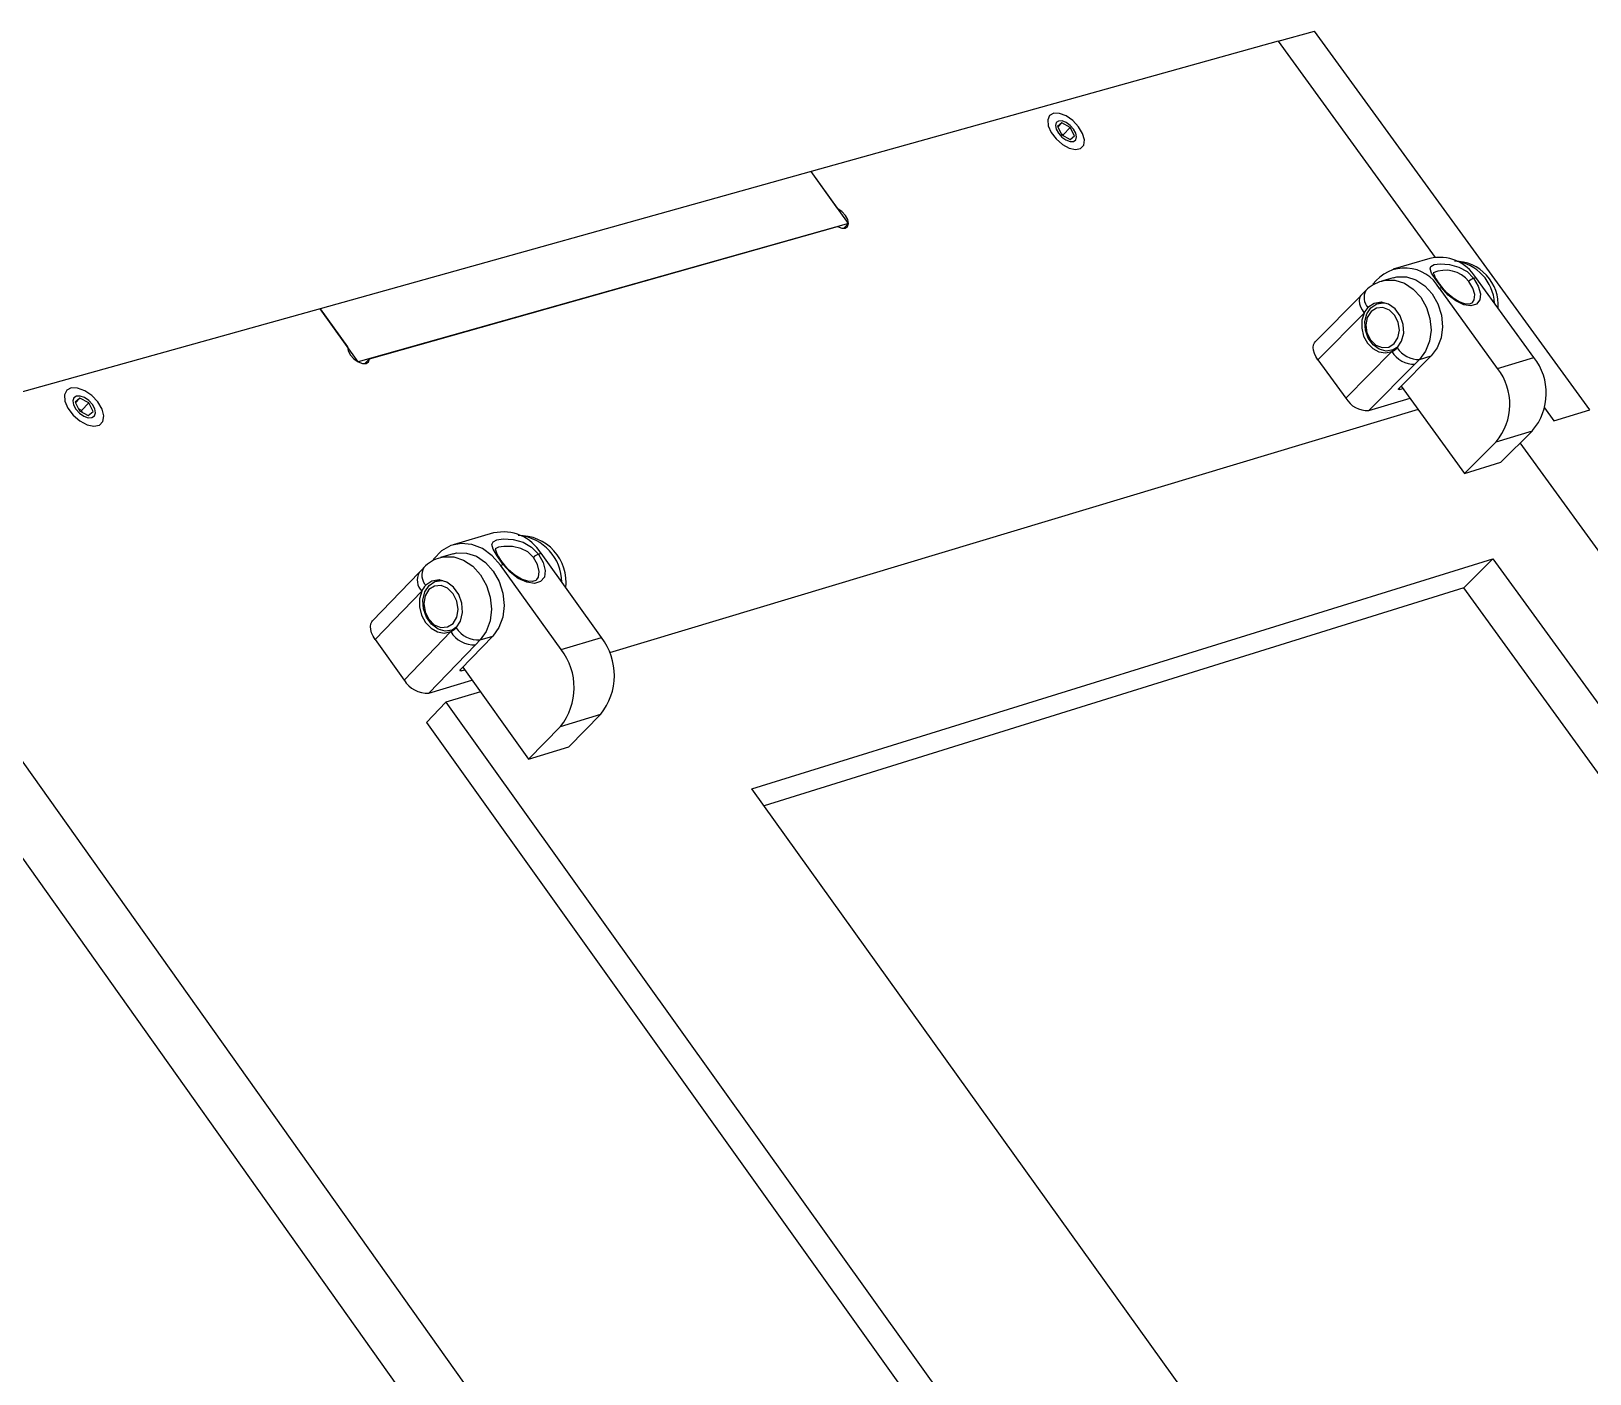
# Model space of a CAD drawing. Extents: x 0 to 254, y 0 to 197.
# Drawn here: x 190.53 to 223.72, y 168.56 to 197.14 of the extents above; entities that cross this region are included whole.
import ezdxf

# ---------------------------------------------------------------- set-up
doc = ezdxf.new("R2010")
doc.units = 0
doc.layers.get('0').update_dxf_attribs({"linetype": 'CONTINUOUS'})

msp = doc.modelspace()

# ---------------------------------------------------------------- linework, layer by layer
at = {"color": 7, "linetype": 'CONTINUOUS'}
for p, q in [((217.086, 196.928), (207.141, 194.153)), ((217.086, 196.928), (217.86, 197.144)), ((217.086, 196.928), (220.43, 192.328)), ((223.723, 189.083), (217.86, 197.144)), ((212.481, 195.19), (212.391, 195.111)), ((212.396, 195.102), (212.481, 195.19)), ((212.658, 195.093), (212.481, 195.19)), ((212.391, 195.111), (212.479, 194.935)), ((212.506, 194.935), (212.469, 194.955)), ((212.479, 194.935), (212.657, 194.838)), ((212.506, 194.935), (212.658, 195.093)), ((212.516, 194.915), (212.506, 194.935)), ((212.657, 194.838), (212.747, 194.917)), ((212.747, 194.917), (212.658, 195.093)), ((207.141, 194.153), (196.683, 191.234)), ((207.936, 193.05), (207.141, 194.153)), ((207.711, 193.362), (207.141, 194.153)), ((207.936, 193.05), (197.494, 190.102)), ((197.737, 190.171), (207.706, 192.985)), ((207.838, 192.949), (207.936, 193.05)), ((220.315, 192.304), (219.536, 192.075)), ((219.535, 191.894), (219.29, 191.822)), ((220.388, 191.996), (220.388, 191.996)), ((221.249, 191.884), (221.297, 191.898)), ((222.534, 190.197), (221.297, 191.898)), ((218.853, 191.519), (217.872, 190.526)), ((220.519, 191.669), (220.568, 191.683)), ((221.758, 189.964), (220.519, 191.669)), ((196.683, 191.234), (185.673, 188.161)), ((197.494, 190.102), (196.683, 191.234)), ((196.683, 191.234), (197.265, 190.423)), ((219.295, 191.371), (219.215, 191.347)), ((221.224, 191.364), (221.228, 191.368)), ((218.915, 191.141), (217.933, 190.149)), ((218.525, 189.332), (219.509, 190.323)), ((219.506, 190.346), (219.586, 190.37)), ((220.343, 190.228), (219.672, 189.553)), ((220.099, 190.155), (220.343, 190.228)), ((221.758, 189.964), (222.534, 190.197)), ((197.637, 190.066), (197.737, 190.171)), ((217.933, 190.149), (218.525, 189.332)), ((220, 190.055), (219.016, 189.065)), ((220.099, 190.155), (220, 190.055)), ((219.669, 189.516), (219.743, 189.537)), ((219.706, 189.587), (221.055, 187.729)), ((191.57, 189.33), (191.469, 189.245)), ((191.469, 189.245), (191.558, 189.059)), ((191.476, 189.23), (191.57, 189.33)), ((191.761, 189.229), (191.57, 189.33)), ((191.607, 189.066), (191.761, 189.229)), ((191.85, 189.043), (191.761, 189.229)), ((219.016, 189.065), (219.894, 189.329)), ((191.607, 189.066), (191.537, 189.102)), ((191.558, 189.059), (191.749, 188.958)), ((191.627, 189.023), (191.607, 189.066)), ((191.749, 188.958), (191.85, 189.043)), ((220.067, 189.091), (202.85, 183.907)), ((222.761, 189.121), (222.958, 188.851)), ((222.958, 188.851), (223.723, 189.083)), ((221.728, 188.402), (222.503, 188.638)), ((221.831, 187.966), (222.503, 188.638)), ((221.055, 187.729), (221.728, 188.402)), ((248.881, 151.708), (222.241, 188.376)), ((185.673, 188.161), (224.24, 133.923)), ((221.055, 187.729), (221.831, 187.966)), ((222.976, 133.617), (184.851, 187.279)), ((200.38, 186.46), (199.52, 186.208)), ((199.517, 186.017), (199.247, 185.937)), ((201.336, 186.011), (201.389, 186.027)), ((202.674, 184.235), (201.389, 186.027)), ((205.881, 181.013), (221.66, 185.912)), ((221.66, 185.912), (221.038, 185.293)), ((221.66, 185.912), (246.661, 151.453)), ((198.793, 185.617), (197.802, 184.586)), ((200.53, 185.773), (200.584, 185.789)), ((201.817, 183.978), (200.53, 185.773)), ((200.607, 185.787), (200.589, 185.813)), ((198.85, 185.221), (197.858, 184.19)), ((199.236, 185.459), (199.159, 185.436)), ((221.038, 185.293), (206.14, 180.651)), ((245.831, 151.099), (221.038, 185.293)), ((198.473, 183.329), (199.467, 184.359)), ((199.468, 184.385), (199.545, 184.408)), ((200.363, 184.265), (199.685, 183.563)), ((200.093, 184.184), (200.363, 184.265)), ((201.817, 183.978), (202.674, 184.235)), ((197.858, 184.19), (198.473, 183.329)), ((199.993, 184.081), (198.999, 183.052)), ((200.093, 184.184), (199.993, 184.081)), ((199.686, 183.526), (199.761, 183.548)), ((199.722, 183.602), (201.124, 181.643)), ((198.999, 183.052), (199.918, 183.328)), ((200.098, 183.078), (199.365, 182.857)), ((199.365, 182.857), (198.948, 182.426)), ((199.365, 182.857), (229.749, 140.376)), ((201.805, 182.342), (202.661, 182.603)), ((201.981, 181.905), (202.661, 182.603)), ((198.948, 182.426), (229.299, 139.973)), ((201.124, 181.643), (201.805, 182.342)), ((201.124, 181.643), (201.981, 181.905)), ((231.667, 145.07), (205.881, 181.013))]:
    msp.add_line(p, q, dxfattribs=at)
at = {"color": 8, "linetype": 'CONTINUOUS'}
for p, q in [((219.656, 189.534), (219.669, 189.516)), ((199.671, 183.547), (199.686, 183.526))]:
    msp.add_line(p, q, dxfattribs=at)
at = {"color": 7, "linetype": 'CONTINUOUS'}
for points in [[(212.571, 195.338), (212.429, 195.393), (212.306, 195.398), (212.219, 195.35), (212.179, 195.257), (212.191, 195.131), (212.255, 194.989), (212.361, 194.85), (212.495, 194.734), (212.639, 194.655), (212.774, 194.625), (212.88, 194.647), (212.945, 194.719), (212.959, 194.831), (212.92, 194.967), (212.834, 195.109), (212.712, 195.239), (212.571, 195.338)], [(212.726, 194.796), (212.775, 194.83), (212.793, 194.891), (212.776, 194.972), (212.728, 195.058), (212.655, 195.138), (212.57, 195.199), (212.484, 195.232), (212.411, 195.231), (212.362, 195.198), (212.345, 195.136), (212.362, 195.056), (212.41, 194.969), (212.482, 194.889), (212.568, 194.828), (212.654, 194.796), (212.726, 194.796)], [(207.706, 192.985), (207.793, 192.953), (207.868, 192.953), (207.918, 192.988), (207.936, 193.05), (207.92, 193.132), (207.871, 193.22), (207.798, 193.301), (207.711, 193.362)], [(220.568, 191.683), (220.547, 191.712), (220.445, 191.854), (220.355, 191.993), (220.322, 192.082), (220.34, 192.136), (220.411, 192.173), (220.533, 192.191), (220.738, 192.177), (220.936, 192.121), (221.109, 192.024), (221.249, 191.884)], [(219.535, 191.894), (219.612, 191.912), (219.816, 191.911), (220.019, 191.848), (220.207, 191.724), (220.367, 191.55), (220.489, 191.336), (220.563, 191.098), (220.586, 190.852), (220.554, 190.614), (220.472, 190.401), (220.343, 190.228)], [(221.249, 191.884), (221.347, 191.715), (221.392, 191.554), (221.379, 191.421), (221.309, 191.332), (221.191, 191.297), (221.039, 191.32), (220.871, 191.4), (220.707, 191.526), (220.568, 191.683)], [(218.953, 191.619), (218.919, 191.585), (218.836, 191.501)], [(220.803, 191.465), (220.683, 191.568), (220.586, 191.682)], [(219.639, 190.421), (219.533, 190.356), (219.388, 190.333), (219.24, 190.372), (219.107, 190.468), (219.004, 190.61), (218.943, 190.78), (218.934, 190.959), (218.975, 191.124), (219.063, 191.255), (219.187, 191.338), (219.331, 191.361), (219.358, 191.358)], [(219.558, 190.491), (219.638, 190.617), (219.668, 190.775), (219.644, 190.942), (219.569, 191.093), (219.455, 191.203), (219.318, 191.257), (219.181, 191.247), (219.064, 191.173), (218.984, 191.047), (218.954, 190.889), (218.978, 190.722), (219.053, 190.572), (219.167, 190.461), (219.303, 190.407), (219.441, 190.418), (219.558, 190.491)], [(219.623, 190.403), (219.715, 190.541), (219.759, 190.714), (219.749, 190.902), (219.685, 191.081), (219.577, 191.23), (219.437, 191.331), (219.281, 191.372), (219.129, 191.348), (218.999, 191.261)], [(221.224, 191.369), (221.213, 191.354), (221.154, 191.333), (221.064, 191.338), (220.942, 191.38), (220.81, 191.459), (220.803, 191.465)], [(218.915, 191.141), (218.868, 190.988), (218.865, 190.82), (218.905, 190.653), (218.986, 190.504), (219.099, 190.387), (219.232, 190.314), (219.373, 190.292), (219.509, 190.323)], [(217.933, 190.149), (217.89, 190.216), (217.858, 190.284), (217.838, 190.35), (217.831, 190.41), (217.837, 190.463), (217.857, 190.507), (217.872, 190.526)], [(197.265, 190.423), (197.28, 190.339), (197.329, 190.248), (197.405, 190.165), (197.494, 190.102), (197.585, 190.069), (197.663, 190.07), (197.716, 190.106), (197.737, 190.171)], [(191.674, 189.489), (191.522, 189.546), (191.387, 189.549), (191.29, 189.498), (191.242, 189.398), (191.251, 189.264), (191.314, 189.114), (191.425, 188.968), (191.567, 188.846), (191.722, 188.764), (191.868, 188.733), (191.986, 188.758), (192.06, 188.836), (192.079, 188.954), (192.042, 189.099), (191.954, 189.249), (191.825, 189.385), (191.674, 189.489)], [(219.669, 189.516), (219.661, 189.514), (219.655, 189.514), (219.651, 189.516), (219.65, 189.52), (219.652, 189.526), (219.656, 189.534), (219.663, 189.543), (219.672, 189.553)], [(191.496, 189.374), (191.441, 189.337), (191.419, 189.272), (191.434, 189.186), (191.483, 189.095), (191.559, 189.011), (191.651, 188.947), (191.743, 188.913), (191.823, 188.915), (191.878, 188.951), (191.9, 189.017), (191.885, 189.102), (191.835, 189.194), (191.759, 189.278), (191.668, 189.341), (191.575, 189.375), (191.496, 189.374)], [(200.53, 185.773), (200.351, 185.976), (200.142, 186.126), (199.916, 186.215), (199.687, 186.236), (199.468, 186.19), (199.271, 186.079), (199.108, 185.91), (199.094, 185.891)], [(200.584, 185.789), (200.562, 185.82), (200.458, 185.97), (200.37, 186.118), (200.342, 186.214), (200.367, 186.272), (200.447, 186.313), (200.58, 186.332), (200.799, 186.319), (201.008, 186.261), (201.19, 186.159), (201.336, 186.011)], [(199.517, 186.017), (199.595, 186.034), (199.804, 186.033), (200.012, 185.964), (200.206, 185.833), (200.372, 185.649), (200.499, 185.425), (200.578, 185.175), (200.603, 184.916), (200.574, 184.668), (200.492, 184.445), (200.363, 184.265)], [(201.336, 186.011), (201.436, 185.833), (201.479, 185.663), (201.46, 185.521), (201.38, 185.425), (201.249, 185.387), (201.084, 185.41), (200.904, 185.492), (200.73, 185.624), (200.584, 185.789)], [(198.895, 185.722), (198.864, 185.69), (198.776, 185.599)], [(200.606, 185.788), (200.605, 185.789), (200.601, 185.791), (200.594, 185.791), (200.584, 185.789)], [(200.83, 185.562), (200.699, 185.677), (200.606, 185.788)], [(201.298, 185.471), (201.281, 185.45), (201.21, 185.425), (201.107, 185.431), (200.973, 185.476), (200.832, 185.56), (200.83, 185.562)], [(198.85, 185.221), (198.804, 185.061), (198.803, 184.885), (198.846, 184.71), (198.93, 184.553), (199.047, 184.43), (199.184, 184.352), (199.329, 184.328), (199.467, 184.359)], [(199.598, 184.458), (199.495, 184.394), (199.348, 184.371), (199.196, 184.414), (199.058, 184.516), (198.951, 184.665), (198.888, 184.844), (198.875, 185.031), (198.916, 185.204), (199.004, 185.341), (199.13, 185.426), (199.278, 185.449), (199.296, 185.447)], [(199.516, 184.535), (199.596, 184.666), (199.625, 184.831), (199.598, 185.007), (199.519, 185.165), (199.401, 185.282), (199.261, 185.339), (199.121, 185.329), (199.002, 185.253), (198.922, 185.122), (198.893, 184.956), (198.92, 184.781), (198.998, 184.623), (199.116, 184.507), (199.256, 184.449), (199.396, 184.459), (199.516, 184.535)], [(199.582, 184.442), (199.675, 184.585), (199.718, 184.767), (199.705, 184.963), (199.639, 185.151), (199.526, 185.309), (199.381, 185.416), (199.222, 185.46), (199.067, 185.436), (198.935, 185.346)], [(197.858, 184.19), (197.814, 184.261), (197.781, 184.333), (197.762, 184.402), (197.756, 184.466), (197.765, 184.523), (197.788, 184.57), (197.802, 184.586)], [(199.686, 183.526), (199.677, 183.524), (199.67, 183.524), (199.665, 183.526), (199.664, 183.53), (199.665, 183.536), (199.669, 183.544), (199.676, 183.553), (199.685, 183.563)]]:
    msp.add_lwpolyline(points, dxfattribs=at)
at = {"color": 8, "linetype": 'CONTINUOUS'}
for points in [[(218.853, 191.519), (218.838, 191.5), (218.818, 191.456), (218.812, 191.403), (218.819, 191.342), (218.839, 191.277), (218.872, 191.209), (218.915, 191.141)], [(219.294, 191.824), (219.367, 191.84), (219.571, 191.84), (219.774, 191.776), (219.963, 191.652), (220.123, 191.478), (220.245, 191.264), (220.319, 191.026), (220.342, 190.78), (220.31, 190.542), (220.227, 190.329), (220.099, 190.155)], [(221.228, 191.368), (221.26, 191.421), (221.271, 191.535), (221.233, 191.673), (221.149, 191.817)], [(199.25, 185.939), (199.325, 185.955), (199.534, 185.953), (199.742, 185.884), (199.936, 185.754), (200.102, 185.57), (200.229, 185.345), (200.308, 185.095), (200.334, 184.836), (200.305, 184.587), (200.223, 184.365), (200.093, 184.184)], [(201.23, 185.941), (201.112, 186.056), (200.961, 186.132), (200.785, 186.172), (200.599, 186.174), (200.486, 186.155), (200.416, 186.123), (200.416, 186.121)], [(201.303, 185.469), (201.336, 185.521), (201.353, 185.643), (201.316, 185.788), (201.23, 185.941)]]:
    msp.add_lwpolyline(points, dxfattribs=at)
at = {"color": 7, "linetype": 'CONTINUOUS'}
for centre, radius, start, end in [((220.524, 191.417), 0.911, 31.8882, 103.2027), ((220.839, 191.311), 0.935, 355.9717, 89.7739), ((219.785, 191.264), 0.838, 28.87, 144.1845), ((221.259, 192.33), 0.933, 201.0057, 223.6019), ((221.354, 191.617), 0.287, 111.4302, 135.6221), ((219.452, 191.148), 0.687, 103.0595, 136.7206), ((220.577, 191.667), 0.0181, 58.4483, 118.4976), ((219.319, 190.948), 0.448, 135.619, 154.5126), ((219.352, 190.669), 0.379, 294.3266, 315.463), ((219.978, 190.599), 0.544, 210.4618, 272.3258), ((220.073, 190.687), 0.532, 212.2339, 272.787), ((221.557, 189.437), 1.238, 319.8577, 37.8939), ((220.778, 189.202), 1.242, 319.9133, 37.8899), ((218.993, 189.607), 0.542, 210.4417, 272.4778), ((200.585, 185.545), 0.937, 30.9107, 102.6157), ((200.932, 185.41), 0.993, 353.1142, 91.6129), ((199.415, 185.241), 0.71, 103.2608, 137.4325), ((201.057, 186.279), 0.661, 193.8489, 224.8752), ((201.44, 185.739), 0.291, 110.8777, 136.0283), ((199.266, 185.031), 0.457, 136.4693, 155.544), ((199.31, 184.702), 0.377, 294.598, 316.2982), ((199.957, 184.649), 0.569, 210.5584, 273.6598), ((200.053, 184.741), 0.558, 212.426, 274.0788), ((201.632, 183.427), 1.319, 321.2956, 37.7812), ((200.772, 183.168), 1.322, 321.3584, 37.7759), ((198.962, 183.618), 0.567, 210.5402, 273.8115)]:
    msp.add_arc(centre, radius, start, end, dxfattribs=at)
at = {"color": 8, "linetype": 'CONTINUOUS'}
for centre, radius, start, end in [((220.741, 191.301), 0.954, 3.1266, 82.8961), ((220.655, 191.42), 0.634, 38.8461, 114.8609), ((219.224, 191.473), 0.309, 151.898, 223.3481), ((200.823, 185.402), 1.009, 0.4685, 83.9722), ((199.089, 185.457), 0.336, 151.4845, 224.7706), ((199.172, 185.563), 0.321, 150.4784, 222.4169)]:
    msp.add_arc(centre, radius, start, end, dxfattribs=at)

doc.saveas('drawing.dxf')
